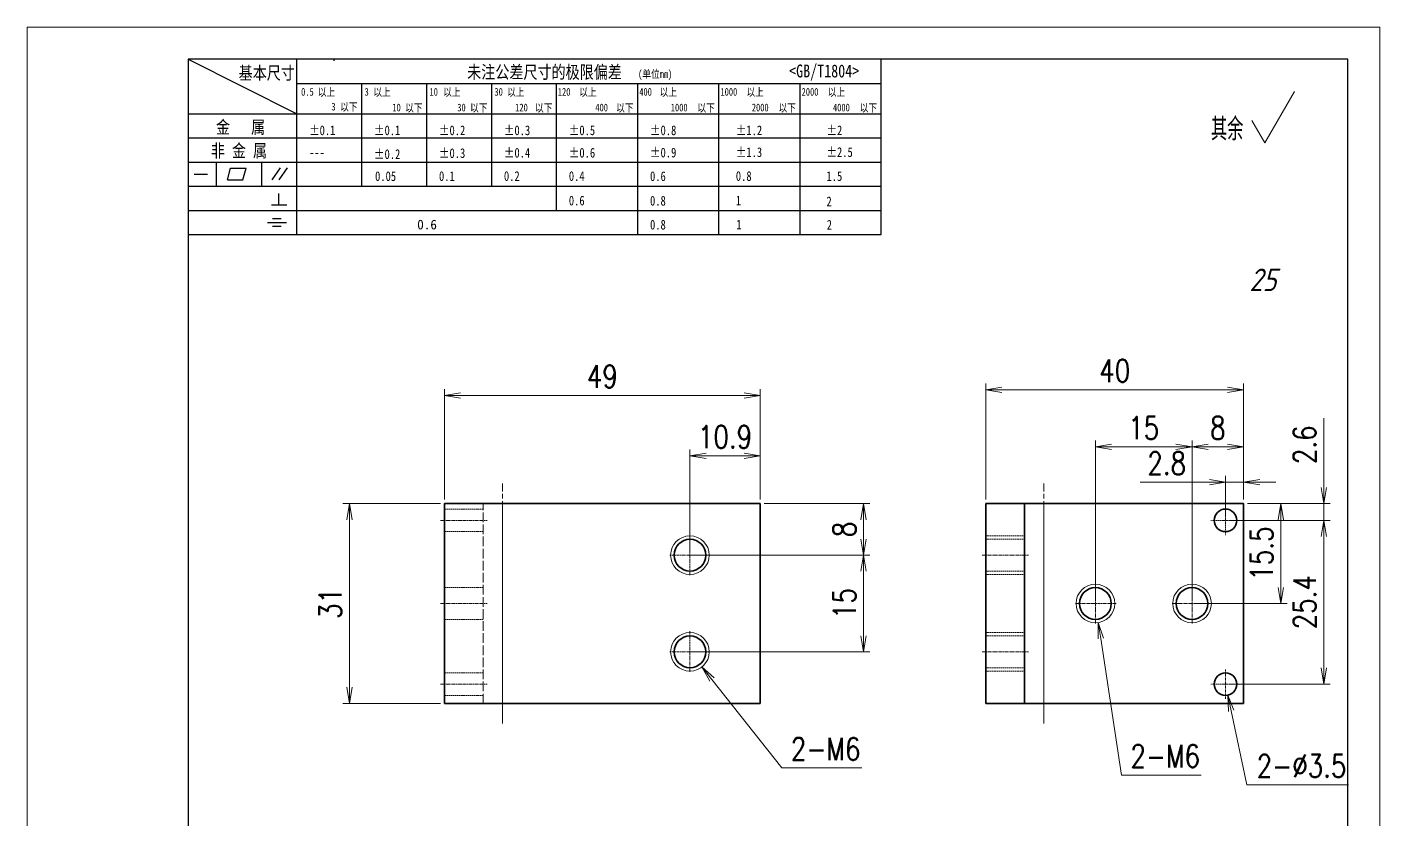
# Model space of a CAD drawing. Header units: millimetres. Extents: x -47800 to 104182, y -50696 to 46579.
# Drawn here: x -47800.5 to -47590.5, y 46128.6 to 46251.6 of the extents above; entities that cross this region are included whole.
import ezdxf
from ezdxf.enums import TextEntityAlignment as Align

# ---------------------------------------------------------------- set-up
doc = ezdxf.new("R2010")
doc.units = ezdxf.units.MM
doc.header["$LTSCALE"] = 0.5
for name, pattern in [('AM_ISO02W050x2', [3.75, 3, -0.75]), ('AM_ISO08W050x2', [9, 6, -0.75, 1.5, -0.75]), ('DOT2', [0.125, 0, -0.125])]:
    doc.linetypes.add(name, pattern=pattern)
for name, color, linetype, lineweight in [('中心线', 2, 'AM_ISO08W050x2', 18), ('图框', 7, 'Continuous', 18), ('标注线', 3, 'Continuous', 18), ('粗实线', 7, 'Continuous', 35), ('虚线', 1, 'AM_ISO02W050x2', 18)]:
    doc.layers.add(name, color=color, linetype=linetype, lineweight=lineweight)
doc.layers.add('图\\M+19E79\\M+195B6\\M+18E9A', color=7, linetype='Continuous')
doc.layers.add('打印', color=7, linetype='Continuous', lineweight=15, plot=False)
doc.layers.add('打印-禁用', color=7, linetype='Continuous', lineweight=15, plot=False)
doc.styles.add('DIM', font='romans.shx', dxfattribs={"width": 0.8, "bigfont": 'bigfont.shx'})
doc.styles.add('国标', font='simfang.ttf', dxfattribs={"width": 0.8})
doc.styles.add('机械长仿宋', font='gbenor.shx', dxfattribs={"height": 1, "bigfont": 'gbcbig.shx'})
doc.dimstyles.new('DEH 1-1$0', dxfattribs={"dimtxt": 3.5, "dimasz": 2.5, "dimexe": 1, "dimexo": 0.625, "dimgap": 1.2, "dimtad": 1, "dimzin": 9, "dimdsep": 46, "dimtxsty": 'DIM', "dimblk": 'OPEN', "dimcen": 0, "dimclrd": 8, "dimclre": 8, "dimclrt": 2, "dimazin": 2, "dimtfac": 0.5, "dimtmove": 0, "dimatfit": 3, "dimldrblk": 'OPEN', "dimfxl": 0, "dimtolj": 2, "dimlwd": 18, "dimlwe": 18, "dimarcsym": 0})
doc.dimstyles.new('DEH 1-1$3', dxfattribs={"dimtxt": 3.5, "dimasz": 2.5, "dimexe": 1, "dimexo": 0.625, "dimgap": 1.2, "dimtad": 1, "dimtoh": 1, "dimdsep": 46, "dimtxsty": 'DIM', "dimblk": 'OPEN', "dimcen": 0, "dimclrd": 8, "dimclre": 8, "dimclrt": 2, "dimazin": 2, "dimtfac": 0.5, "dimtofl": 0, "dimtmove": 0, "dimatfit": 3, "dimldrblk": 'OPEN', "dimfxl": 0, "dimtolj": 2, "dimlwd": 18, "dimlwe": 18, "dimarcsym": 0})

# ---------------------------------------------------------------- blocks, each defined once
blk = doc.blocks.new('GZDEH零件A4图框V01版')
at = {"layer": '图\\M+19E79\\M+195B6\\M+18E9A', "linetype": 'Continuous'}
for p, q in [((25, 292), (25, 13.5)), ((205, 292), (25, 292)), ((205, 13.5), (205, 292))]:
    blk.add_line(p, q, dxfattribs=at)
at = {"layer": '图\\M+19E79\\M+195B6\\M+18E9A', "color": 9}
for p, q in [((25, 292), (41.88, 283.54)), ((41.88, 264.79), (41.88, 292)), ((47.66, 291.75), (47.66, 292)), ((132.6, 264.79), (132.6, 292)), ((41.88, 288.22), (132.6, 288.22)), ((51.96, 272.29), (51.96, 288.22)), ((62.04, 272.29), (62.04, 288.22)), ((72.12, 272.29), (72.12, 288.22)), ((82.2, 268.54), (82.2, 288.22)), ((94.8, 264.79), (94.8, 288.22)), ((107.4, 264.79), (107.4, 288.22)), ((120, 264.79), (120, 288.22)), ((25, 283.54), (132.6, 283.54)), ((25, 279.79), (132.6, 279.79)), ((25, 276.04), (132.6, 276.04)), ((29.43, 272.34), (29.43, 276.04)), ((36.42, 272.34), (36.42, 276.04)), ((38.03, 273.3), (39.36, 275.16)), ((39.11, 273.3), (40.45, 275.16)), ((25.94, 274.19), (28, 274.19)), ((31.1, 273.3), (31.58, 275.09)), ((31.1, 273.3), (33.51, 273.3)), ((31.58, 275.09), (33.99, 275.09)), ((33.51, 273.3), (33.99, 275.09)), ((25, 272.29), (132.6, 272.29)), ((39.09, 269.41), (39.09, 271.18)), ((37.93, 269.41), (40.32, 269.41)), ((25, 268.54), (132.6, 268.54)), ((38.08, 267.29), (39.43, 267.29)), ((25, 264.79), (132.6, 264.79)), ((37.3, 266.69), (40.28, 266.69)), ((38.08, 266.09), (39.44, 266.09))]:
    blk.add_line(p, q, dxfattribs=at)
at = {"layer": '打印-禁用', "linetype": 'Continuous'}
for p, q in [((0, 297), (0, 0)), ((210, 297), (0, 297)), ((210, 297), (210, 0))]:
    blk.add_line(p, q, dxfattribs=at)
at = {"layer": '图\\M+19E79\\M+195B6\\M+18E9A', "color": 9, "style": '国标', "width": 0.8}
for s, height, p in [('基本尺寸', 2, (32.84, 288.88)), ('未注公差尺寸的极限偏差', 2, (68.32, 289.02)), ('<GB/T1804>', 2, (118.29, 289.19)), ('30', 1.2, (72.55, 286.35)), ('金   属', 2, (29.33, 280.48)), ('±0.1', 1.5, (43.78, 280.23)), ('±0.1', 1.5, (53.86, 280.23)), ('±0.2', 1.5, (63.94, 280.23)), ('±0.3', 1.5, (74.02, 280.23)), ('±0.5', 1.5, (84.1, 280.23)), ('±0.8', 1.5, (96.7, 280.23)), ('±1.2', 1.5, (110.02, 280.23)), ('±2', 1.5, (124.09, 280.23)), ('非 金 属', 2, (28.53, 276.82)), ('---', 1.5, (43.78, 276.81)), ('±0.2', 1.5, (53.86, 276.54)), ('±0.3', 1.5, (63.94, 276.69)), ('±0.4', 1.5, (74.02, 276.75)), ('±0.6', 1.5, (84.1, 276.75)), ('±0.9', 1.5, (96.7, 276.78)), ('±1.3', 1.5, (110.02, 276.84)), ('±2.5', 1.5, (124.09, 276.85)), ('0.1', 1.5, (63.94, 273.12)), ('0.2', 1.5, (74.02, 273.13)), ('0.4', 1.5, (84.1, 273.13)), ('0.6', 1.5, (96.7, 273.11)), ('0.8', 1.5, (110.02, 273.13)), ('1.5', 1.5, (124.09, 273.12)), ('0.6', 1.5, (84.1, 269.33)), ('0.8', 1.5, (96.7, 269.3)), ('1', 1.5, (110.02, 269.34)), ('2', 1.5, (124.09, 269.2)), ('0.8', 1.5, (96.7, 265.59)), ('1', 1.5, (110.1, 265.6)), ('2', 1.5, (124.13, 265.57))]:
    blk.add_text(s, height=height, dxfattribs=at).set_placement(p)
at = {"layer": '图\\M+19E79\\M+195B6\\M+18E9A', "color": 9, "lineweight": 15, "style": '国标', "width": 0.8}
for s, p in [('0.5', (42.54, 286.35)), ('以上', (45.15, 286.3)), ('3', (52.39, 286.35)), ('以上', (53.76, 286.3)), ('10', (62.47, 286.35)), ('以上', (64.6, 286.3)), ('以上', (74.53, 286.3)), ('120', (82.39, 286.35)), ('以上', (85.72, 286.3)), ('400', (95.03, 286.35)), ('以上', (98.19, 286.3)), ('1000', (107.63, 286.35)), ('以上', (111.67, 286.3)), ('2000', (120.23, 286.35)), ('以上', (124.31, 286.3)), ('3', (47.24, 284.06)), ('以下', (48.61, 284.01)), ('10', (56.7, 283.92)), ('以下', (58.69, 283.87)), ('30', (66.78, 283.92)), ('以下', (68.77, 283.87)), ('120', (75.77, 283.92)), ('以下', (78.85, 283.87)), ('400', (88.21, 283.92)), ('以下', (91.45, 283.87)), ('1000', (99.92, 283.92)), ('以下', (104.05, 283.87)), ('2000', (112.5, 283.92)), ('以下', (116.65, 283.87)), ('4000', (125.1, 283.92)), ('以下', (129.25, 283.87))]:
    blk.add_text(s, height=1.2, dxfattribs=at).set_placement(p)
at = {"layer": '图\\M+19E79\\M+195B6\\M+18E9A', "color": 9, "lineweight": 13, "style": '国标'}
blk.add_text('0.6', height=1.5, dxfattribs=at).set_placement((60.56, 265.61))
at = {"layer": '图\\M+19E79\\M+195B6\\M+18E9A', "color": 9, "lineweight": 15, "insert": (94.85, 290.31), "char_height": 1.2, "width": 8.7957, "attachment_point": 1, "style": '国标'}
blk.add_mtext('(单位mm)', dxfattribs=at)
at = {"layer": '图\\M+19E79\\M+195B6\\M+18E9A', "color": 9, "insert": (54.02, 273.09), "char_height": 1.5, "width": 5.1982, "attachment_point": 7, "style": '国标'}
blk.add_mtext('0.05', dxfattribs=at)
blk = doc.blocks.new('DEH A4')
at = {"layer": '图框'}
blk.add_blockref('GZDEH零件A4图框V01版', (0, 0), dxfattribs=at)
blk = doc.blocks.new('其余任何25')
at = {"layer": '标注线'}
for p, q in [((0, 0), (4.62, 8)), ((-2.02, 3.5), (0, 0))]:
    blk.add_line(p, q, dxfattribs=at)
at = {"layer": '标注线', "color": 7, "linetype": 'DOT2', "style": '机械长仿宋'}
blk.add_text('其余', height=3.5, dxfattribs=at).set_placement((-8.38, 0.4))
at = {"layer": '标注线', "color": 2, "style": '机械长仿宋', "oblique": 15}
blk.add_attdef('25', text='', height=3.5, dxfattribs=at).set_placement((1.79, -24.04), align=Align.BOTTOM_RIGHT)
blk = doc.blocks.new('_Open')
at = {"color": 0, "linetype": 'ByBlock', "lineweight": -2}
for p, q in [((-1, 0.167), (0, 0)), ((-1, -0.167), (0, 0)), ((0, 0), (-1, 0))]:
    blk.add_line(p, q, dxfattribs=at)
blk = doc.blocks.new('*D85')
at = {"layer": 'Defpoints', "color": 0, "transparency": 16777216}
for p in [(-47686.68, 46194.46), (-47735.68, 46177.68), (-47686.68, 46177.68)]:
    blk.add_point(p, dxfattribs=at)
at = {"layer": '标注线', "color": 8, "lineweight": 18, "transparency": 16777216}
for p, q in [((-47735.68, 46178.3), (-47735.68, 46195.46)), ((-47733.18, 46194.46), (-47689.18, 46194.46)), ((-47686.68, 46178.3), (-47686.68, 46195.46))]:
    blk.add_line(p, q, dxfattribs=at)
at = {"layer": '标注线', "color": 8, "lineweight": 18, "transparency": 16777216, "xscale": 2.5, "yscale": 2.5, "zscale": 2.5, "rotation": 180}
blk.add_blockref('_Open', (-47735.68, 46194.46), dxfattribs=at)
at = {"layer": '标注线', "color": 8, "lineweight": 18, "transparency": 16777216, "xscale": 2.5, "yscale": 2.5, "zscale": 2.5}
blk.add_blockref('_Open', (-47686.68, 46194.46), dxfattribs=at)
at = {"layer": '标注线', "color": 2, "transparency": 16777216, "insert": (-47711.18, 46197.41), "char_height": 3.5, "attachment_point": 5, "style": 'DIM'}
blk.add_mtext('\\A2;49', dxfattribs=at)
blk = doc.blocks.new('*D86')
at = {"layer": 'Defpoints', "color": 0, "transparency": 16777216}
for p in [(-47735.68, 46177.68), (-47750.44, 46146.68), (-47735.68, 46146.68)]:
    blk.add_point(p, dxfattribs=at)
at = {"layer": '标注线', "color": 8, "lineweight": 18, "transparency": 16777216}
for p, q in [((-47736.3, 46177.68), (-47751.44, 46177.68)), ((-47750.44, 46175.18), (-47750.44, 46149.18)), ((-47736.3, 46146.68), (-47751.44, 46146.68))]:
    blk.add_line(p, q, dxfattribs=at)
at = {"layer": '标注线', "color": 8, "lineweight": 18, "transparency": 16777216, "xscale": 2.5, "yscale": 2.5, "zscale": 2.5}
for p, rotation in [((-47750.44, 46177.68), 90), ((-47750.44, 46146.68), 270)]:
    blk.add_blockref('_Open', p, dxfattribs=dict(at, rotation=rotation))
at = {"layer": '标注线', "color": 2, "transparency": 16777216, "insert": (-47753.39, 46162.18), "char_height": 3.5, "attachment_point": 5, "rotation": 90, "style": 'DIM'}
blk.add_mtext('\\A2;31', dxfattribs=at)
blk = doc.blocks.new('*D87')
at = {"layer": 'Defpoints', "color": 0, "transparency": 16777216}
for p in [(-47686.68, 46177.68), (-47670.64, 46177.68), (-47697.58, 46169.68)]:
    blk.add_point(p, dxfattribs=at)
at = {"layer": '标注线', "color": 8, "lineweight": 18, "transparency": 16777216}
for p, q in [((-47686.05, 46177.68), (-47669.64, 46177.68)), ((-47670.64, 46172.18), (-47670.64, 46175.18)), ((-47696.95, 46169.68), (-47669.64, 46169.68))]:
    blk.add_line(p, q, dxfattribs=at)
at = {"layer": '标注线', "color": 8, "lineweight": 18, "transparency": 16777216, "xscale": 2.5, "yscale": 2.5, "zscale": 2.5}
for p, rotation in [((-47670.64, 46177.68), 90), ((-47670.64, 46169.68), 270)]:
    blk.add_blockref('_Open', p, dxfattribs=dict(at, rotation=rotation))
at = {"layer": '标注线', "color": 2, "transparency": 16777216, "insert": (-47673.59, 46173.68), "char_height": 3.5, "attachment_point": 5, "rotation": 90, "style": 'DIM'}
blk.add_mtext('\\A2;8', dxfattribs=at)
blk = doc.blocks.new('*D88')
at = {"layer": 'Defpoints', "color": 0, "transparency": 16777216}
for p in [(-47697.58, 46169.68), (-47697.58, 46154.68), (-47670.64, 46154.68)]:
    blk.add_point(p, dxfattribs=at)
at = {"layer": '标注线', "color": 8, "lineweight": 18, "transparency": 16777216}
for p, q in [((-47696.95, 46169.68), (-47669.64, 46169.68)), ((-47670.64, 46167.18), (-47670.64, 46157.18)), ((-47696.95, 46154.68), (-47669.64, 46154.68))]:
    blk.add_line(p, q, dxfattribs=at)
at = {"layer": '标注线', "color": 8, "lineweight": 18, "transparency": 16777216, "xscale": 2.5, "yscale": 2.5, "zscale": 2.5}
for p, rotation in [((-47670.64, 46169.68), 90), ((-47670.64, 46154.68), 270)]:
    blk.add_blockref('_Open', p, dxfattribs=dict(at, rotation=rotation))
at = {"layer": '标注线', "color": 2, "transparency": 16777216, "insert": (-47673.59, 46162.18), "char_height": 3.5, "attachment_point": 5, "rotation": 90, "style": 'DIM'}
blk.add_mtext('\\A2;15', dxfattribs=at)
blk = doc.blocks.new('*D89')
at = {"layer": 'Defpoints', "color": 0, "transparency": 16777216}
for p in [(-47686.68, 46185.09), (-47686.68, 46177.68), (-47697.58, 46169.68)]:
    blk.add_point(p, dxfattribs=at)
at = {"layer": '标注线', "color": 8, "lineweight": 18, "transparency": 16777216}
for p, q in [((-47697.58, 46170.3), (-47697.58, 46186.09)), ((-47686.68, 46178.3), (-47686.68, 46186.09)), ((-47695.08, 46185.09), (-47689.18, 46185.09))]:
    blk.add_line(p, q, dxfattribs=at)
at = {"layer": '标注线', "color": 8, "lineweight": 18, "transparency": 16777216, "xscale": 2.5, "yscale": 2.5, "zscale": 2.5, "rotation": 180}
blk.add_blockref('_Open', (-47697.58, 46185.09), dxfattribs=at)
at = {"layer": '标注线', "color": 8, "lineweight": 18, "transparency": 16777216, "xscale": 2.5, "yscale": 2.5, "zscale": 2.5}
blk.add_blockref('_Open', (-47686.68, 46185.09), dxfattribs=at)
at = {"layer": '标注线', "color": 2, "transparency": 16777216, "insert": (-47692.13, 46188.04), "char_height": 3.5, "attachment_point": 5, "style": 'DIM'}
blk.add_mtext('\\A2;10.9', dxfattribs=at)
blk = doc.blocks.new('*D90')
at = {"layer": 'Defpoints', "color": 0, "transparency": 16777216}
for p in [(-47611.64, 46195.34), (-47651.64, 46177.68), (-47611.64, 46177.68)]:
    blk.add_point(p, dxfattribs=at)
at = {"layer": '标注线', "color": 8, "lineweight": 18, "transparency": 16777216}
for p, q in [((-47651.64, 46178.3), (-47651.64, 46196.34)), ((-47611.64, 46178.3), (-47611.64, 46196.34)), ((-47649.14, 46195.34), (-47614.14, 46195.34))]:
    blk.add_line(p, q, dxfattribs=at)
at = {"layer": '标注线', "color": 8, "lineweight": 18, "transparency": 16777216, "xscale": 2.5, "yscale": 2.5, "zscale": 2.5, "rotation": 180}
blk.add_blockref('_Open', (-47651.64, 46195.34), dxfattribs=at)
at = {"layer": '标注线', "color": 8, "lineweight": 18, "transparency": 16777216, "xscale": 2.5, "yscale": 2.5, "zscale": 2.5}
blk.add_blockref('_Open', (-47611.64, 46195.34), dxfattribs=at)
at = {"layer": '标注线', "color": 2, "transparency": 16777216, "insert": (-47631.64, 46198.29), "char_height": 3.5, "attachment_point": 5, "style": 'DIM'}
blk.add_mtext('\\A2;40', dxfattribs=at)
blk = doc.blocks.new('*D91')
at = {"layer": 'Defpoints', "color": 0, "transparency": 16777216}
for p in [(-47619.64, 46186.48), (-47634.64, 46162.18), (-47619.64, 46162.18)]:
    blk.add_point(p, dxfattribs=at)
at = {"layer": '标注线', "color": 8, "lineweight": 18, "transparency": 16777216}
for p, q in [((-47634.64, 46162.8), (-47634.64, 46187.48)), ((-47619.64, 46162.8), (-47619.64, 46187.48)), ((-47632.14, 46186.48), (-47622.14, 46186.48))]:
    blk.add_line(p, q, dxfattribs=at)
at = {"layer": '标注线', "color": 8, "lineweight": 18, "transparency": 16777216, "xscale": 2.5, "yscale": 2.5, "zscale": 2.5, "rotation": 180}
blk.add_blockref('_Open', (-47634.64, 46186.48), dxfattribs=at)
at = {"layer": '标注线', "color": 8, "lineweight": 18, "transparency": 16777216, "xscale": 2.5, "yscale": 2.5, "zscale": 2.5}
blk.add_blockref('_Open', (-47619.64, 46186.48), dxfattribs=at)
at = {"layer": '标注线', "color": 2, "transparency": 16777216, "insert": (-47627.14, 46189.43), "char_height": 3.5, "attachment_point": 5, "style": 'DIM'}
blk.add_mtext('\\A2;15', dxfattribs=at)
blk = doc.blocks.new('*D92')
at = {"layer": 'Defpoints', "color": 0, "transparency": 16777216}
for p in [(-47611.64, 46186.48), (-47611.64, 46177.68), (-47619.64, 46162.18)]:
    blk.add_point(p, dxfattribs=at)
at = {"layer": '标注线', "color": 8, "lineweight": 18, "transparency": 16777216}
for p, q in [((-47619.64, 46162.8), (-47619.64, 46187.48)), ((-47611.64, 46178.3), (-47611.64, 46187.48)), ((-47617.14, 46186.48), (-47614.14, 46186.48))]:
    blk.add_line(p, q, dxfattribs=at)
at = {"layer": '标注线', "color": 8, "lineweight": 18, "transparency": 16777216, "xscale": 2.5, "yscale": 2.5, "zscale": 2.5, "rotation": 180}
blk.add_blockref('_Open', (-47619.64, 46186.48), dxfattribs=at)
at = {"layer": '标注线', "color": 8, "lineweight": 18, "transparency": 16777216, "xscale": 2.5, "yscale": 2.5, "zscale": 2.5}
blk.add_blockref('_Open', (-47611.64, 46186.48), dxfattribs=at)
at = {"layer": '标注线', "color": 2, "transparency": 16777216, "insert": (-47615.64, 46189.43), "char_height": 3.5, "attachment_point": 5, "style": 'DIM'}
blk.add_mtext('\\A2;8', dxfattribs=at)
blk = doc.blocks.new('*D93')
at = {"layer": 'Defpoints', "color": 0, "transparency": 16777216}
for p in [(-47611.64, 46180.99), (-47611.64, 46177.68), (-47614.44, 46175.08)]:
    blk.add_point(p, dxfattribs=at)
at = {"layer": '标注线', "color": 8, "lineweight": 18, "transparency": 16777216}
for p, q in [((-47614.44, 46175.7), (-47614.44, 46181.99)), ((-47611.64, 46178.3), (-47611.64, 46181.99)), ((-47616.94, 46180.99), (-47627.71, 46180.99)), ((-47611.64, 46180.99), (-47614.44, 46180.99)), ((-47609.14, 46180.99), (-47606.64, 46180.99))]:
    blk.add_line(p, q, dxfattribs=at)
at = {"layer": '标注线', "color": 8, "lineweight": 18, "transparency": 16777216, "xscale": 2.5, "yscale": 2.5, "zscale": 2.5}
blk.add_blockref('_Open', (-47614.44, 46180.99), dxfattribs=at)
at = {"layer": '标注线', "color": 8, "lineweight": 18, "transparency": 16777216, "xscale": 2.5, "yscale": 2.5, "zscale": 2.5, "rotation": 180}
blk.add_blockref('_Open', (-47611.64, 46180.99), dxfattribs=at)
at = {"layer": '标注线', "color": 2, "transparency": 16777216, "insert": (-47623.57, 46183.94), "char_height": 3.5, "attachment_point": 5, "style": 'DIM'}
blk.add_mtext('\\A2;2.8', dxfattribs=at)
blk = doc.blocks.new('*D94')
at = {"layer": 'Defpoints', "color": 0, "transparency": 16777216}
for p in [(-47611.64, 46177.68), (-47599.2, 46177.68), (-47614.44, 46175.08)]:
    blk.add_point(p, dxfattribs=at)
at = {"layer": '标注线', "color": 8, "lineweight": 18, "transparency": 16777216}
for p, q in [((-47599.2, 46180.18), (-47599.2, 46190.95)), ((-47611.01, 46177.68), (-47598.2, 46177.68)), ((-47599.2, 46175.08), (-47599.2, 46177.68)), ((-47613.81, 46175.08), (-47598.2, 46175.08)), ((-47599.2, 46172.58), (-47599.2, 46170.08))]:
    blk.add_line(p, q, dxfattribs=at)
at = {"layer": '标注线', "color": 8, "lineweight": 18, "transparency": 16777216, "xscale": 2.5, "yscale": 2.5, "zscale": 2.5}
for p, rotation in [((-47599.2, 46177.68), 270), ((-47599.2, 46175.08), 90)]:
    blk.add_blockref('_Open', p, dxfattribs=dict(at, rotation=rotation))
at = {"layer": '标注线', "color": 2, "transparency": 16777216, "insert": (-47602.15, 46186.81), "char_height": 3.5, "attachment_point": 5, "rotation": 90, "style": 'DIM'}
blk.add_mtext('\\A2;2.6', dxfattribs=at)
blk = doc.blocks.new('*D95')
at = {"layer": 'Defpoints', "color": 0, "transparency": 16777216}
for p in [(-47614.44, 46175.08), (-47614.44, 46149.68), (-47599.2, 46149.68)]:
    blk.add_point(p, dxfattribs=at)
at = {"layer": '标注线', "color": 8, "lineweight": 18, "transparency": 16777216}
for p, q in [((-47613.81, 46175.08), (-47598.2, 46175.08)), ((-47599.2, 46172.58), (-47599.2, 46152.18)), ((-47613.81, 46149.68), (-47598.2, 46149.68))]:
    blk.add_line(p, q, dxfattribs=at)
at = {"layer": '标注线', "color": 8, "lineweight": 18, "transparency": 16777216, "xscale": 2.5, "yscale": 2.5, "zscale": 2.5}
for p, rotation in [((-47599.2, 46175.08), 90), ((-47599.2, 46149.68), 270)]:
    blk.add_blockref('_Open', p, dxfattribs=dict(at, rotation=rotation))
at = {"layer": '标注线', "color": 2, "transparency": 16777216, "insert": (-47602.15, 46162.38), "char_height": 3.5, "attachment_point": 5, "rotation": 90, "style": 'DIM'}
blk.add_mtext('\\A2;25.4', dxfattribs=at)
blk = doc.blocks.new('*D96')
at = {"layer": 'Defpoints', "color": 0, "transparency": 16777216}
for p in [(-47611.64, 46177.68), (-47619.64, 46162.18), (-47605.88, 46162.18)]:
    blk.add_point(p, dxfattribs=at)
at = {"layer": '标注线', "color": 8, "lineweight": 18, "transparency": 16777216}
for p, q in [((-47611.01, 46177.68), (-47604.88, 46177.68)), ((-47605.88, 46175.18), (-47605.88, 46164.68)), ((-47619.01, 46162.18), (-47604.88, 46162.18))]:
    blk.add_line(p, q, dxfattribs=at)
at = {"layer": '标注线', "color": 8, "lineweight": 18, "transparency": 16777216, "xscale": 2.5, "yscale": 2.5, "zscale": 2.5}
for p, rotation in [((-47605.88, 46177.68), 90), ((-47605.88, 46162.18), 270)]:
    blk.add_blockref('_Open', p, dxfattribs=dict(at, rotation=rotation))
at = {"layer": '标注线', "color": 2, "transparency": 16777216, "insert": (-47608.83, 46169.93), "char_height": 3.5, "attachment_point": 5, "rotation": 90, "style": 'DIM'}
blk.add_mtext('\\A2;15.5', dxfattribs=at)
blk = doc.blocks.new('*D99')
at = {"layer": 'Defpoints', "color": 0, "transparency": 16777216}
for p in [(-47699.44, 46157.03), (-47695.72, 46152.33)]:
    blk.add_point(p, dxfattribs=at)
at = {"layer": '标注线', "color": 8, "lineweight": 18, "transparency": 16777216}
for p, q in [((-47683.31, 46136.66), (-47694.17, 46150.37)), ((-47670.91, 46136.66), (-47683.31, 46136.66))]:
    blk.add_line(p, q, dxfattribs=at)
at = {"layer": '标注线', "color": 8, "lineweight": 18, "transparency": 16777216, "xscale": 2.5, "yscale": 2.5, "zscale": 2.5, "rotation": 128.3679027038368}
blk.add_blockref('_Open', (-47695.72, 46152.33), dxfattribs=at)
at = {"layer": '标注线', "color": 2, "transparency": 16777216, "insert": (-47676.51, 46139.61), "char_height": 3.5, "attachment_point": 5, "style": 'DIM'}
blk.add_mtext('\\A2;2-M6', dxfattribs=at)
blk = doc.blocks.new('*D100')
at = {"layer": 'Defpoints', "color": 0, "transparency": 16777216}
for p in [(-47635.09, 46165.15), (-47634.19, 46159.21)]:
    blk.add_point(p, dxfattribs=at)
at = {"layer": '标注线', "color": 8, "lineweight": 18, "transparency": 16777216}
for p, q in [((-47630.6, 46135.55), (-47633.81, 46156.74)), ((-47618.2, 46135.55), (-47630.6, 46135.55))]:
    blk.add_line(p, q, dxfattribs=at)
at = {"layer": '标注线', "color": 8, "lineweight": 18, "transparency": 16777216, "xscale": 2.5, "yscale": 2.5, "zscale": 2.5, "rotation": 98.62373636350875}
blk.add_blockref('_Open', (-47634.19, 46159.21), dxfattribs=at)
at = {"layer": '标注线', "color": 2, "transparency": 16777216, "insert": (-47623.8, 46138.5), "char_height": 3.5, "attachment_point": 5, "style": 'DIM'}
blk.add_mtext('\\A2;2-M6', dxfattribs=at)
blk = doc.blocks.new('*D101')
at = {"layer": 'Defpoints', "color": 0, "transparency": 16777216}
for p in [(-47614.8, 46151.39), (-47614.08, 46147.97)]:
    blk.add_point(p, dxfattribs=at)
at = {"layer": '标注线', "color": 8, "lineweight": 18, "transparency": 16777216}
for p, q in [((-47611.11, 46134.03), (-47613.55, 46145.52)), ((-47595.38, 46134.03), (-47611.11, 46134.03))]:
    blk.add_line(p, q, dxfattribs=at)
at = {"layer": '标注线', "color": 8, "lineweight": 18, "transparency": 16777216, "xscale": 2.5, "yscale": 2.5, "zscale": 2.5, "rotation": 102.0141611323025}
blk.add_blockref('_Open', (-47614.08, 46147.97), dxfattribs=at)
at = {"layer": '标注线', "color": 2, "transparency": 16777216, "insert": (-47602.64, 46136.98), "char_height": 3.5, "attachment_point": 5, "style": 'DIM'}
blk.add_mtext('\\A2;2-%%c3.5', dxfattribs=at)

msp = doc.modelspace()

# ---------------------------------------------------------------- linework, layer by layer
at = {"lineweight": 13}
for p, q in [((-47726.68, 46146.68), (-47726.68, 46177.68)), ((-47642.64, 46146.68), (-47642.64, 46177.68))]:
    msp.add_line(p, q, dxfattribs=at)
for centre in [(-47697.579, 46169.68), (-47697.579, 46154.68)]:
    msp.add_circle(centre, 3, dxfattribs=at)
at = {"layer": '中心线'}
for p, q in [((-47726.68, 46143.58), (-47726.68, 46180.78)), ((-47642.64, 46143.58), (-47642.64, 46180.78))]:
    msp.add_line(p, q, dxfattribs=at)
at = {"layer": '中心线', "ltscale": 0.113751}
for p, q in [((-47614.439, 46177.355), (-47614.439, 46172.805)), ((-47614.439, 46151.955), (-47614.439, 46147.405))]:
    msp.add_line(p, q, dxfattribs=at)
at = {"layer": '中心线', "ltscale": 0.180005}
for p, q in [((-47736.279, 46175.08), (-47729.079, 46175.08)), ((-47736.279, 46162.18), (-47729.079, 46162.18)), ((-47736.279, 46149.68), (-47729.079, 46149.68))]:
    msp.add_line(p, q, dxfattribs=at)
at = {"layer": '中心线', "ltscale": 0.113745}
for p, q in [((-47612.165, 46175.08), (-47616.715, 46175.08)), ((-47612.165, 46149.68), (-47616.715, 46149.68))]:
    msp.add_line(p, q, dxfattribs=at)
at = {"layer": '中心线', "ltscale": 0.159802}
for p, q in [((-47697.579, 46172.876), (-47697.579, 46166.484)), ((-47634.64, 46165.376), (-47634.64, 46158.984)), ((-47619.64, 46165.376), (-47619.64, 46158.984)), ((-47697.579, 46157.876), (-47697.579, 46151.484))]:
    msp.add_line(p, q, dxfattribs=at)
at = {"layer": '中心线', "ltscale": 0.15979}
for p, q in [((-47694.384, 46169.68), (-47700.775, 46169.68)), ((-47694.384, 46154.68), (-47700.775, 46154.68))]:
    msp.add_line(p, q, dxfattribs=at)
at = {"layer": '中心线', "ltscale": 0.17998}
for p, q in [((-47652.239, 46169.68), (-47645.04, 46169.68)), ((-47652.239, 46154.68), (-47645.04, 46154.68))]:
    msp.add_line(p, q, dxfattribs=at)
at = {"layer": '中心线', "ltscale": 0.159814}
for p, q in [((-47631.443, 46162.18), (-47637.836, 46162.18)), ((-47616.443, 46162.18), (-47622.836, 46162.18))]:
    msp.add_line(p, q, dxfattribs=at)
at = {"layer": '打印'}
msp.add_lwpolyline([(-47800.474, 46251.622), (-47590.474, 46251.622), (-47590.474, 45954.622), (-47800.474, 45954.622)], close=True, dxfattribs=at)
at = {"layer": '标注线'}
for centre in [(-47634.64, 46162.18), (-47619.64, 46162.18)]:
    msp.add_circle(centre, 3, dxfattribs=at)
at = {"layer": '粗实线', "lineweight": 35, "ltscale": 0.225}
for p, q in [((-47726.68, 46177.68), (-47735.68, 46177.68)), ((-47726.68, 46146.68), (-47735.68, 46146.68))]:
    msp.add_line(p, q, dxfattribs=at)
at = {"layer": '粗实线', "lineweight": 35}
for p, q in [((-47735.68, 46146.68), (-47735.68, 46177.68)), ((-47686.68, 46177.68), (-47726.68, 46177.68)), ((-47686.68, 46146.68), (-47686.68, 46177.68)), ((-47651.64, 46146.68), (-47651.64, 46177.68)), ((-47645.64, 46146.68), (-47645.64, 46177.68)), ((-47611.64, 46177.68), (-47642.64, 46177.68)), ((-47611.64, 46146.68), (-47611.64, 46177.68)), ((-47686.68, 46146.68), (-47726.68, 46146.68)), ((-47611.64, 46146.68), (-47642.64, 46146.68))]:
    msp.add_line(p, q, dxfattribs=at)
at = {"layer": '粗实线', "lineweight": 35, "ltscale": 0.15}
for p, q in [((-47645.64, 46177.68), (-47651.64, 46177.68)), ((-47645.64, 46146.68), (-47651.64, 46146.68))]:
    msp.add_line(p, q, dxfattribs=at)
at = {"layer": '粗实线', "lineweight": 35, "ltscale": 0.075}
for p, q in [((-47642.64, 46177.68), (-47645.64, 46177.68)), ((-47642.64, 46146.68), (-47645.64, 46146.68))]:
    msp.add_line(p, q, dxfattribs=at)
at = {"layer": '粗实线', "lineweight": 35}
for centre, radius in [((-47614.439, 46175.08), 1.75), ((-47697.579, 46169.68), 2.459), ((-47634.64, 46162.18), 2.458), ((-47619.64, 46162.18), 2.458), ((-47697.579, 46154.68), 2.459), ((-47614.439, 46149.68), 1.75)]:
    msp.add_circle(centre, radius, dxfattribs=at)
at = {"layer": '虚线'}
for p, q in [((-47729.68, 46146.68), (-47729.68, 46177.68)), ((-47726.68, 46146.68), (-47726.68, 46177.68)), ((-47642.64, 46146.68), (-47642.64, 46177.68))]:
    msp.add_line(p, q, dxfattribs=at)
at = {"layer": '虚线', "ltscale": 0.15}
for p, q in [((-47735.68, 46176.83), (-47729.68, 46176.83)), ((-47735.68, 46173.33), (-47729.68, 46173.33)), ((-47651.64, 46172.68), (-47645.64, 46172.68)), ((-47651.64, 46172.138), (-47645.64, 46172.138)), ((-47651.64, 46167.221), (-47645.64, 46167.221)), ((-47651.64, 46166.68), (-47645.64, 46166.68)), ((-47735.68, 46164.638), (-47729.68, 46164.638)), ((-47735.68, 46164.638), (-47729.68, 46164.638)), ((-47735.68, 46159.721), (-47729.68, 46159.721)), ((-47735.68, 46159.721), (-47729.68, 46159.721)), ((-47651.64, 46157.68), (-47645.64, 46157.68)), ((-47651.64, 46157.138), (-47645.64, 46157.138)), ((-47651.64, 46152.221), (-47645.64, 46152.221)), ((-47735.68, 46151.43), (-47729.68, 46151.43)), ((-47651.64, 46151.68), (-47645.64, 46151.68)), ((-47735.68, 46147.93), (-47729.68, 46147.93))]:
    msp.add_line(p, q, dxfattribs=at)

# ---------------------------------------------------------------- block references
at = {"layer": '图框'}
msp.add_blockref('DEH A4', (-47800.474, 45954.622), dxfattribs=at)
at = {"layer": '标注线'}
msp.add_blockref('其余任何25', (-47608.332, 46233.638), dxfattribs=at).add_auto_attribs({'25': '25'})

# ---------------------------------------------------------------- dimensions: what is measured, and where the dimension line sits
for base, p1, p2, picture, middle in [((-47611.64, 46195.342), (-47651.64, 46177.68), (-47611.64, 46177.68), '*D90', (-47631.64, 46198.292)), ((-47686.68, 46194.456), (-47735.68, 46177.68), (-47686.68, 46177.68), '*D85', (-47711.18, 46197.406)), ((-47619.64, 46186.477), (-47634.64, 46162.18), (-47619.64, 46162.18), '*D91', (-47627.14, 46189.427)), ((-47611.64, 46186.477), (-47619.64, 46162.18), (-47611.64, 46177.68), '*D92', (-47615.64, 46189.427)), ((-47686.68, 46185.095), (-47697.579, 46169.68), (-47686.68, 46177.68), '*D89', (-47692.129, 46188.045))]:
    dim = msp.add_linear_dim(base=base, p1=p1, p2=p2, dimstyle='DEH 1-1$0', dxfattribs=at)
    dim.commit()
    dim.dimension.update_dxf_attribs({"geometry": picture, "text_midpoint": middle})
for base, p1, p2, picture, middle in [((-47599.199, 46177.68), (-47614.44, 46175.08), (-47611.64, 46177.68), '*D94', (-47602.149, 46186.813)), ((-47750.437, 46146.68), (-47735.68, 46177.68), (-47735.68, 46146.68), '*D86', (-47753.387, 46162.18)), ((-47670.641, 46177.68), (-47697.579, 46169.68), (-47686.68, 46177.68), '*D87', (-47673.591, 46173.68)), ((-47605.88, 46162.18), (-47611.64, 46177.68), (-47619.64, 46162.18), '*D96', (-47608.83, 46169.93)), ((-47599.199, 46149.68), (-47614.439, 46175.08), (-47614.44, 46149.68), '*D95', (-47602.149, 46162.38)), ((-47670.641, 46154.68), (-47697.579, 46169.68), (-47697.579, 46154.68), '*D88', (-47673.591, 46162.18))]:
    dim = msp.add_linear_dim(base=base, p1=p1, p2=p2, angle=90, dimstyle='DEH 1-1$0', dxfattribs=at)
    dim.commit()
    dim.dimension.update_dxf_attribs({"geometry": picture, "text_midpoint": middle})
dim = msp.add_linear_dim(base=(-47611.64, 46180.987), p1=(-47614.439, 46175.08), p2=(-47611.64, 46177.68), dimstyle='DEH 1-1$0', dxfattribs=at)
dim.commit()
dim.dimension.update_dxf_attribs({"geometry": '*D93', "text_midpoint": (-47623.573, 46180.987), "dimtype": 160})
for p1, p2, override, picture, middle in [((-47635.09, 46165.146), (-47634.19, 46159.214), {"dimpost": '2-M<>'}, '*D100', (-47623.801, 46135.548)), ((-47699.441, 46157.032), (-47695.717, 46152.328), {"dimpost": '2-M<>'}, '*D99', (-47676.514, 46136.661)), ((-47614.804, 46151.391), (-47614.075, 46147.968), {"dimpost": '2-%%c<>'}, '*D101', (-47602.643, 46134.032))]:
    dim = msp.add_diameter_dim_2p(p1=p1, p2=p2, dimstyle='DEH 1-1$3', override=override, dxfattribs=at)
    dim.commit()
    dim.dimension.update_dxf_attribs({"geometry": picture, "text_midpoint": middle, "dimtype": 163})

doc.saveas('drawing.dxf')
